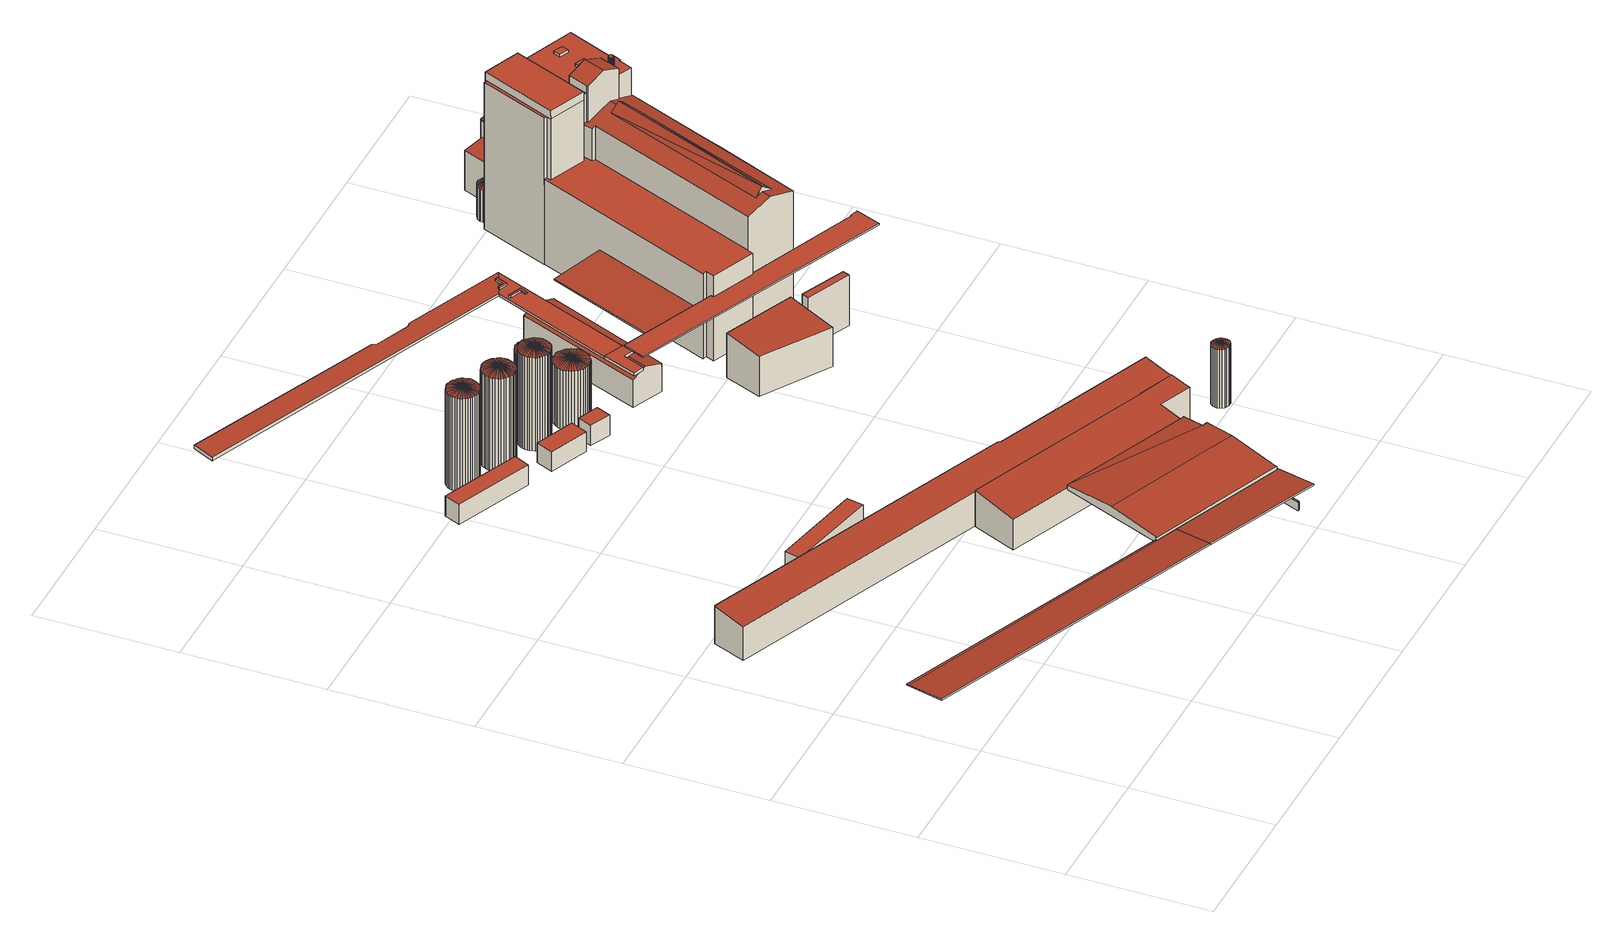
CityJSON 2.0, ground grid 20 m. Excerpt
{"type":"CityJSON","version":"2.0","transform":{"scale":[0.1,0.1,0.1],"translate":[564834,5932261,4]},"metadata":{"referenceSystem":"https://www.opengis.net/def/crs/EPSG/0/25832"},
"CityObjects":{
"building1":{"type":"Building","attributes":{"Grundfläche 2D":"32.878878","Grundhöhe NN":"5.601"},"geometry":[{"type":"Solid","lod":"3","boundaries":[[[[0,1,2,3]],[[4,5,3,2]],[[5,6,0,3]],[[6,7,1,0]],[[7,4,2,1]],[[7,6,5,4]]]],"semantics":{"surfaces":[{"type":"RoofSurface"},{"type":"WallSurface"},{"type":"GroundSurface"}],"values":[[0,1,1,1,1,2]]}}]},
"building2":{"type":"Building","attributes":{"Grundfläche 2D":"903.067742","Grundhöhe NN":"5.651"},"children":["building2-1","building2-2"],"geometry":[{"type":"Solid","lod":"3","boundaries":[[[[8,9,10,11]],[[12,13,14,15,10,9]],[[16,17,18,19,20,21,22,23,24,25]],[[26,27,28,29,30,31,32,33,34,35,36]],[[37,38,39,40,41,42,43,44]],[[38,37,45]],[[16,25,46,47]],[[48,49,23,22]],[[17,16,47,50]],[[18,17,50,51]],[[19,18,51,52]],[[20,19,52,53]],[[21,20,53,54]],[[22,21,54,48]],[[55,56,46,25,57,42,41,40]],[[42,57,25,24,43]],[[58,44,43,24,23,49]],[[44,58,59,36,37]],[[37,36,35,45]],[[45,35,34,38]],[[38,34,60,61,39]],[[40,39,61,55]],[[10,15,62,63]],[[10,63,64,11]],[[8,11,64,65]],[[13,12,9,8,65,66]],[[14,13,66,67]],[[15,14,67,62]],[[68,69,70,33,32,31,30,29,71,72]],[[34,33,70,60]],[[26,36,59,73]],[[27,26,73,74]],[[28,27,74,75]],[[29,28,75,71]],[[64,63,62,67,66,65]],[[46,56,55,61,60,70,69,68,72,71,75,74,73,59,58,49,48,54,53,52,51,50,47]]]],"semantics":{"surfaces":[{"type":"RoofSurface"},{"type":"WallSurface"},{"type":"GroundSurface"}],"values":[[0,0,0,0,0,0,1,1,1,1,1,1,1,1,1,1,1,1,1,1,1,1,1,1,1,1,1,1,1,1,1,1,1,1,2,2]]}}]},
"building2-1":{"type":"BuildingInstallation","parents":["building2"],"geometry":[{"type":"MultiSurface","lod":"3","boundaries":[[[76,77,78,15,14,79]],[[15,78,80,62]],[[79,14,67,81]],[[76,79,81,82]],[[76,82,83,77]],[[15,62,67,14]],[[62,80,83,82,81,67]]],"semantics":{"surfaces":[{"type":"RoofSurface"},{"type":"WallSurface"},{"type":"OuterCeilingSurface"}],"values":[0,1,1,1,1,1,2]}}]},
"building2-2":{"type":"BuildingInstallation","parents":["building2"],"geometry":[{"type":"MultiSurface","lod":"3","boundaries":[[[84,85,86,87,88,89]],[[84,89,90,91,92]],[[91,93,94,92]],[[87,86,10,63,80,78]],[[95,90,89,88,87,78,77,83]],[[91,90,95,96]],[[93,91,96,97]],[[94,93,97,57,98,41,92]],[[10,86,85,84,92,41,98,63]],[[80,63,98,57,97,96,95,83]]],"semantics":{"surfaces":[{"type":"RoofSurface"},{"type":"WallSurface"},{"type":"OuterCeilingSurface"}],"values":[0,0,0,1,1,1,1,1,1,2]}}]},
"building3":{"type":"Building","attributes":{"Grundfläche 2D":"29.624671","Grundhöhe NN":"5.267"},"geometry":[{"type":"Solid","lod":"3","boundaries":[[[[99,100,101,102]],[[103,104,102,101]],[[104,105,99,102]],[[105,106,100,99]],[[106,103,101,100]],[[106,105,104,103]]]],"semantics":{"surfaces":[{"type":"RoofSurface"},{"type":"WallSurface"},{"type":"GroundSurface"}],"values":[[0,1,1,1,1,2]]}}]},
"building4":{"type":"Building","attributes":{"Grundfläche 2D":"14.975109","Grundhöhe NN":"4.972"},"geometry":[{"type":"Solid","lod":"3","boundaries":[[[[107,108,109]],[[109,108,110]],[[111,108,107]],[[112,108,111]],[[113,108,112]],[[113,114,108]],[[115,108,114]],[[116,108,115]],[[117,108,116]],[[118,108,117]],[[119,108,118]],[[120,108,119]],[[121,108,120]],[[122,108,121]],[[123,108,122]],[[124,108,123]],[[125,108,124]],[[126,108,125]],[[127,108,126]],[[128,108,127]],[[129,108,128]],[[130,108,129]],[[131,108,130]],[[132,108,131]],[[133,108,132]],[[134,108,133]],[[135,108,134]],[[136,108,135]],[[137,108,136]],[[138,108,137]],[[139,108,138]],[[140,108,139]],[[141,108,140]],[[142,108,141]],[[143,108,142]],[[144,108,143]],[[145,108,144]],[[146,108,145]],[[147,108,146]],[[110,108,147]],[[148,149,107,109]],[[149,150,111,107]],[[150,151,112,111]],[[152,148,109,110]],[[153,152,110,147]],[[151,154,113,112]],[[154,155,114,113]],[[155,156,115,114]],[[156,157,116,115]],[[157,158,117,116]],[[158,159,118,117]],[[159,160,119,118]],[[160,161,120,119]],[[161,162,121,120]],[[162,163,122,121]],[[163,164,123,122]],[[164,165,124,123]],[[165,166,125,124]],[[166,167,126,125]],[[167,168,127,126]],[[168,169,128,127]],[[169,170,129,128]],[[170,171,130,129]],[[171,172,131,130]],[[172,173,132,131]],[[173,174,133,132]],[[174,175,134,133]],[[175,176,135,134]],[[176,177,136,135]],[[177,178,137,136]],[[178,179,138,137]],[[179,180,139,138]],[[180,181,140,139]],[[181,182,141,140]],[[182,183,142,141]],[[183,184,143,142]],[[184,185,144,143]],[[185,186,145,144]],[[186,187,146,145]],[[187,153,147,146]],[[181,180,179,178,177,176,175,174,173,172,171,170,169,168,167,166,165,164,163,162,161,160,159,158,157,156,155,154,151,150,149,148,152,153,187,186,185,184,183,182]]]],"semantics":{"surfaces":[{"type":"RoofSurface"},{"type":"WallSurface"},{"type":"GroundSurface"}],"values":[[0,0,0,0,0,0,0,0,0,0,0,0,0,0,0,0,0,0,0,0,0,0,0,0,0,0,0,0,0,0,0,0,0,0,0,0,0,0,0,0,1,1,1,1,1,1,1,1,1,1,1,1,1,1,1,1,1,1,1,1,1,1,1,1,1,1,1,1,1,1,1,1,1,1,1,1,1,1,1,1,2]]}}]},
"building5":{"type":"Building","attributes":{"Grundfläche 2D":"15.696123","Grundhöhe NN":"4.957"},"geometry":[{"type":"Solid","lod":"3","boundaries":[[[[188,189,190]],[[188,191,189]],[[192,189,191]],[[193,189,192]],[[194,189,193]],[[195,189,194]],[[196,189,195]],[[197,189,196]],[[198,189,197]],[[199,189,198]],[[200,189,199]],[[200,201,189]],[[202,189,201]],[[203,189,202]],[[204,189,203]],[[205,189,204]],[[205,206,189]],[[207,189,206]],[[208,189,207]],[[209,189,208]],[[210,189,209]],[[211,189,210]],[[212,189,211]],[[212,213,189]],[[214,189,213]],[[215,189,214]],[[216,189,215]],[[217,189,216]],[[217,218,189]],[[219,189,218]],[[219,220,189]],[[221,189,220]],[[222,189,221]],[[223,189,222]],[[224,189,223]],[[225,189,224]],[[226,189,225]],[[226,227,189]],[[228,189,227]],[[190,189,228]],[[229,230,191,188]],[[231,232,227,226]],[[232,233,228,227]],[[233,234,190,228]],[[234,229,188,190]],[[230,235,192,191]],[[235,236,193,192]],[[236,237,194,193]],[[237,238,195,194]],[[238,239,196,195]],[[239,240,197,196]],[[240,241,198,197]],[[241,242,199,198]],[[242,243,200,199]],[[243,244,201,200]],[[244,245,202,201]],[[245,246,203,202]],[[246,247,204,203]],[[247,248,205,204]],[[248,249,206,205]],[[249,250,207,206]],[[250,251,208,207]],[[251,252,209,208]],[[252,253,210,209]],[[253,254,211,210]],[[254,255,212,211]],[[255,256,213,212]],[[256,257,214,213]],[[257,258,215,214]],[[258,259,216,215]],[[259,260,217,216]],[[260,261,218,217]],[[261,262,219,218]],[[262,263,220,219]],[[263,264,221,220]],[[264,265,222,221]],[[265,266,223,222]],[[266,267,224,223]],[[267,268,225,224]],[[268,231,226,225]],[[268,267,266,265,264,263,262,261,260,259,258,257,256,255,254,253,252,251,250,249,248,247,246,245,244,243,242,241,240,239,238,237,236,235,230,229,234,233,232,231]]]],"semantics":{"surfaces":[{"type":"RoofSurface"},{"type":"WallSurface"},{"type":"GroundSurface"}],"values":[[0,0,0,0,0,0,0,0,0,0,0,0,0,0,0,0,0,0,0,0,0,0,0,0,0,0,0,0,0,0,0,0,0,0,0,0,0,0,0,0,1,1,1,1,1,1,1,1,1,1,1,1,1,1,1,1,1,1,1,1,1,1,1,1,1,1,1,1,1,1,1,1,1,1,1,1,1,1,1,1,2]]}}]},
"building6":{"type":"Building","attributes":{"Grundfläche 2D":"15.256676","Grundhöhe NN":"5.449"},"geometry":[{"type":"Solid","lod":"3","boundaries":[[[[269,270,271,272]],[[273,274,272,271]],[[274,275,269,272]],[[275,276,270,269]],[[276,273,271,270]],[[276,275,274,273]]]],"semantics":{"surfaces":[{"type":"RoofSurface"},{"type":"WallSurface"},{"type":"GroundSurface"}],"values":[[0,1,1,1,1,2]]}}]},
"building7":{"type":"Building","attributes":{"Grundfläche 2D":"14.554307","Grundhöhe NN":"4.959"},"geometry":[{"type":"Solid","lod":"3","boundaries":[[[[277,278,279]],[[279,278,280]],[[281,278,277]],[[282,278,281]],[[283,278,282]],[[284,278,283]],[[285,278,284]],[[286,278,285]],[[287,278,286]],[[288,278,287]],[[289,278,288]],[[290,278,289]],[[291,278,290]],[[292,278,291]],[[293,278,292]],[[294,278,293]],[[295,278,294]],[[296,278,295]],[[297,278,296]],[[298,278,297]],[[299,278,298]],[[300,278,299]],[[301,278,300]],[[302,278,301]],[[303,278,302]],[[304,278,303]],[[305,306,278,304]],[[307,278,306]],[[308,278,307]],[[309,278,308]],[[310,278,309]],[[311,278,310]],[[312,278,311]],[[313,278,312]],[[314,278,313]],[[315,278,314]],[[316,278,315]],[[317,278,316]],[[318,278,317]],[[280,278,318]],[[319,320,277,279]],[[320,321,281,277]],[[321,322,282,281]],[[322,323,283,282]],[[324,319,279,280]],[[323,325,284,283]],[[325,326,285,284]],[[326,327,286,285]],[[327,328,287,286]],[[328,329,288,287]],[[329,330,289,288]],[[330,331,290,289]],[[331,332,291,290]],[[332,333,292,291]],[[333,334,293,292]],[[334,335,294,293]],[[335,336,295,294]],[[336,337,296,295]],[[337,338,297,296]],[[338,339,298,297]],[[339,340,299,298]],[[340,341,300,299]],[[341,342,301,300]],[[342,343,302,301]],[[343,344,303,302]],[[344,345,304,303]],[[345,346,347,306,305,304]],[[347,348,307,306]],[[348,349,308,307]],[[349,350,309,308]],[[350,351,310,309]],[[351,352,311,310]],[[352,353,312,311]],[[353,354,313,312]],[[354,355,314,313]],[[355,356,315,314]],[[356,357,316,315]],[[357,358,317,316]],[[358,359,318,317]],[[359,324,280,318]],[[342,341,340,339,338,337,336,335,334,333,332,331,330,329,328,327,326,325,323,322,321,320,319,324,359,358,357,356,355,354,353,352,351,350,349,348,347,346,345,344,343]]]],"semantics":{"surfaces":[{"type":"RoofSurface"},{"type":"WallSurface"},{"type":"GroundSurface"}],"values":[[0,0,0,0,0,0,0,0,0,0,0,0,0,0,0,0,0,0,0,0,0,0,0,0,0,0,0,0,0,0,0,0,0,0,0,0,0,0,0,0,1,1,1,1,1,1,1,1,1,1,1,1,1,1,1,1,1,1,1,1,1,1,1,1,1,1,1,1,1,1,1,1,1,1,1,1,1,1,1,1,2]]}}]},
"building8":{"type":"Building","attributes":{"Grundfläche 2D":"7.145900","Grundhöhe NN":"5.327"},"geometry":[{"type":"Solid","lod":"3","boundaries":[[[[360,361,362,363]],[[364,365,363,362]],[[365,366,360,363]],[[366,367,361,360]],[[367,364,362,361]],[[367,366,365,364]]]],"semantics":{"surfaces":[{"type":"RoofSurface"},{"type":"WallSurface"},{"type":"GroundSurface"}],"values":[[0,1,1,1,1,2]]}}]},
"building9":{"type":"Building","attributes":{"Grundfläche 2D":"18.488598","Grundhöhe NN":"5.069"},"geometry":[{"type":"Solid","lod":"3","boundaries":[[[[368,369,370]],[[368,371,369]],[[368,370,372]],[[368,372,373]],[[368,373,374]],[[368,374,375]],[[368,375,376]],[[368,376,377]],[[368,377,378]],[[368,378,379]],[[368,379,380]],[[368,380,381]],[[368,381,382]],[[368,382,383]],[[368,383,384]],[[368,384,385]],[[368,385,386]],[[368,386,387]],[[368,387,388]],[[368,388,389]],[[368,389,390]],[[368,390,391]],[[368,391,392]],[[368,392,393]],[[368,393,394]],[[368,394,395]],[[368,395,396]],[[368,396,397]],[[368,397,398]],[[368,398,399]],[[368,399,400]],[[368,400,401]],[[368,401,402]],[[368,402,403]],[[368,403,404]],[[368,404,405]],[[368,405,406]],[[368,406,407]],[[368,407,408]],[[368,408,371]],[[409,410,370,369]],[[410,411,372,370]],[[411,412,373,372]],[[412,413,374,373]],[[414,409,369,371]],[[413,415,375,374]],[[415,416,376,375]],[[416,417,377,376]],[[417,418,378,377]],[[418,419,379,378]],[[419,420,380,379]],[[420,421,381,380]],[[421,422,382,381]],[[422,423,383,382]],[[423,424,384,383]],[[424,425,385,384]],[[425,426,386,385]],[[426,427,387,386]],[[427,428,388,387]],[[428,429,389,388]],[[429,430,390,389]],[[430,431,391,390]],[[431,432,392,391]],[[432,433,393,392]],[[433,434,394,393]],[[434,435,395,394]],[[435,436,396,395]],[[436,437,397,396]],[[437,438,398,397]],[[438,439,399,398]],[[439,440,400,399]],[[440,441,401,400]],[[441,442,402,401]],[[442,443,403,402]],[[443,444,404,403]],[[444,445,405,404]],[[445,446,406,405]],[[446,447,407,406]],[[447,448,408,407]],[[448,414,371,408]],[[441,440,439,438,437,436,435,434,433,432,431,430,429,428,427,426,425,424,423,422,421,420,419,418,417,416,415,413,412,411,410,409,414,448,447,446,445,444,443,442]]]],"semantics":{"surfaces":[{"type":"RoofSurface"},{"type":"WallSurface"},{"type":"GroundSurface"}],"values":[[0,0,0,0,0,0,0,0,0,0,0,0,0,0,0,0,0,0,0,0,0,0,0,0,0,0,0,0,0,0,0,0,0,0,0,0,0,0,0,0,1,1,1,1,1,1,1,1,1,1,1,1,1,1,1,1,1,1,1,1,1,1,1,1,1,1,1,1,1,1,1,1,1,1,1,1,1,1,1,1,2]]}}]},
"building10":{"type":"Building","attributes":{"Grundfläche 2D":"16.956440","Grundhöhe NN":"5.041"},"geometry":[{"type":"Solid","lod":"3","boundaries":[[[[449,450,451]],[[451,450,452]],[[453,450,449]],[[454,450,453]],[[455,450,454]],[[455,456,450]],[[457,450,456]],[[458,450,457]],[[458,459,450]],[[460,450,459]],[[461,450,460]],[[462,450,461]],[[463,450,462]],[[464,450,463]],[[465,450,464]],[[466,450,465]],[[467,450,466]],[[467,468,450]],[[469,450,468]],[[470,450,469]],[[470,471,450]],[[472,450,471]],[[473,450,472]],[[473,474,450]],[[475,450,474]],[[476,450,475]],[[476,477,450]],[[478,450,477]],[[478,479,450]],[[480,450,479]],[[481,450,480]],[[482,450,481]],[[482,483,450]],[[484,450,483]],[[485,450,484]],[[485,486,450]],[[487,450,486]],[[488,450,487]],[[489,450,488]],[[452,450,489]],[[490,491,449,451]],[[491,492,453,449]],[[492,493,454,453]],[[493,494,455,454]],[[495,490,451,452]],[[494,496,456,455]],[[496,497,457,456]],[[497,498,458,457]],[[498,499,459,458]],[[499,500,460,459]],[[500,501,461,460]],[[501,502,462,461]],[[502,503,463,462]],[[503,504,464,463]],[[504,505,465,464]],[[505,506,466,465]],[[506,507,467,466]],[[507,508,468,467]],[[508,509,469,468]],[[509,510,470,469]],[[510,511,471,470]],[[511,512,472,471]],[[512,513,473,472]],[[513,514,474,473]],[[514,515,475,474]],[[515,516,476,475]],[[516,517,477,476]],[[517,518,478,477]],[[518,519,479,478]],[[519,520,480,479]],[[520,521,481,480]],[[521,522,482,481]],[[522,523,483,482]],[[523,524,484,483]],[[524,525,485,484]],[[525,526,486,485]],[[526,527,487,486]],[[527,528,488,487]],[[528,529,489,488]],[[529,495,452,489]],[[518,517,516,515,514,513,512,511,510,509,508,507,506,505,504,503,502,501,500,499,498,497,496,494,493,492,491,490,495,529,528,527,526,525,524,523,522,521,520,519]]]],"semantics":{"surfaces":[{"type":"RoofSurface"},{"type":"WallSurface"},{"type":"GroundSurface"}],"values":[[0,0,0,0,0,0,0,0,0,0,0,0,0,0,0,0,0,0,0,0,0,0,0,0,0,0,0,0,0,0,0,0,0,0,0,0,0,0,0,0,1,1,1,1,1,1,1,1,1,1,1,1,1,1,1,1,1,1,1,1,1,1,1,1,1,1,1,1,1,1,1,1,1,1,1,1,1,1,1,1,2]]}}]},
"building11":{"type":"Building","attributes":{"Grundfläche 2D":"98.057842","Grundhöhe NN":"5.100"},"children":["building11-1","building11-2","building11-3","building11-4","building11-5"],"geometry":[{"type":"Solid","lod":"3","boundaries":[[[[530,531,532,533,534]],[[535,531,530,536]],[[534,533,532,537,538]],[[536,530,534,538,539]],[[535,536,539,540]],[[532,531,535,540,537]],[[539,538,537,540]]]],"semantics":{"surfaces":[{"type":"RoofSurface"},{"type":"WallSurface"},{"type":"GroundSurface"}],"values":[[0,0,1,1,1,1,2]]}}]},
"building11-1":{"type":"BuildingInstallation","parents":["building11"],"geometry":[{"type":"MultiSurface","lod":"3","boundaries":[[[541,542,543,544,545,546]],[[547,548,543,542]],[[549,544,543,548,550]],[[549,551,545,544]],[[552,546,545,551,553]],[[554,541,546,552,555]],[[547,542,541,554,556]],[[557,558,559,560,561,562,563,564]],[[558,557,564,565,566]],[[561,567,562]]],"semantics":{"surfaces":[{"type":"RoofSurface"},{"type":"WallSurface"},{"type":"OuterCeilingSurface"}],"values":[0,1,1,1,1,1,1,2,2,2]}}]},
"building11-2":{"type":"BuildingInstallation","parents":["building11"],"geometry":[{"type":"MultiSurface","lod":"3","boundaries":[[[568,569,570,571,572,573]],[[574,575,571,570]],[[575,576,572,571]],[[576,577,573,572]],[[577,578,568,573]],[[578,579,569,568]],[[579,574,570,569]],[[580,581,582,583,584,585]]],"semantics":{"surfaces":[{"type":"RoofSurface"},{"type":"WallSurface"},{"type":"OuterCeilingSurface"}],"values":[0,1,1,1,1,1,1,2]}}]},
"building11-3":{"type":"BuildingInstallation","parents":["building11"],"geometry":[{"type":"MultiSurface","lod":"3","boundaries":[[[586,587,588,589,590,591]],[[590,589,592,593]],[[591,590,593,594]],[[591,594,595,596,586]],[[586,596,597,587]],[[587,597,598,599,588]],[[589,588,599,592]],[[599,598,593,592]],[[595,594,593]],[[598,595,593]]],"semantics":{"surfaces":[{"type":"RoofSurface"},{"type":"WallSurface"},{"type":"OuterCeilingSurface"}],"values":[0,1,1,1,1,1,1,2,2,2]}}]},
"building11-4":{"type":"BuildingInstallation","parents":["building11"],"geometry":[{"type":"MultiSurface","lod":"3","boundaries":[[[600,601,602,603,604,605,606,607,608,609,610]],[[606,605,611,612]],[[607,606,612,613]],[[608,607,613,614]],[[615,610,609,608,614,616]],[[600,610,615,617]],[[601,600,617,618]],[[602,601,618,619]],[[603,602,619,620]],[[604,603,620,621]],[[605,604,621,611]],[[621,620,619,618,617,615,616,614,613,612,611]]],"semantics":{"surfaces":[{"type":"RoofSurface"},{"type":"WallSurface"},{"type":"OuterCeilingSurface"}],"values":[0,1,1,1,1,1,1,1,1,1,1,2]}}]},
"building11-5":{"type":"BuildingInstallation","parents":["building11"],"geometry":[{"type":"MultiSurface","lod":"3","boundaries":[[[622,623,556,554,555,553,551,549,550,624,625,626,627,628,629]],[[597,596,624,550,548,547,556,623],[579,578,577,576,575,574]],[[553,555,552]],[[622,629,630,631]],[[623,622,631,632]],[[597,623,632,598]],[[633,624,596,595,634]],[[625,624,633,635]],[[626,625,635,636]],[[627,626,636,637]],[[628,627,637,638]],[[629,628,638,630]],[[630,638,631]],[[632,631,637,636]],[[631,638,637]],[[562,564,563]],[[560,559,558,633,634,595,598,632,561],[585,584,583,582,581,580]],[[632,635,633,558,566,565,564,562,567,561]],[[632,636,635]]],"semantics":{"surfaces":[{"type":"RoofSurface"},{"type":"WallSurface"},{"type":"OuterCeilingSurface"}],"values":[0,0,0,1,1,1,1,1,1,1,1,1,2,2,2,2,2,2,2]}}]},
"building12":{"type":"Building","attributes":{"Grundfläche 2D":"4.822515","Grundhöhe NN":"5.714"},"geometry":[{"type":"Solid","lod":"3","boundaries":[[[[639,640,641]],[[639,642,640]],[[639,641,643]],[[639,643,644]],[[639,644,645]],[[639,645,646]],[[639,646,647]],[[639,647,648]],[[639,648,649]],[[639,649,650]],[[639,650,651]],[[639,651,652]],[[639,652,653]],[[639,653,654]],[[639,654,655]],[[639,655,656]],[[639,656,657]],[[639,657,658]],[[639,658,659]],[[639,659,660]],[[639,660,661]],[[639,661,662]],[[639,662,663]],[[639,663,642]],[[664,665,641,640]],[[665,666,643,641]],[[666,667,644,643]],[[667,668,645,644]],[[668,669,646,645]],[[669,670,647,646]],[[670,671,648,647]],[[671,672,649,648]],[[672,673,650,649]],[[673,674,651,650]],[[674,675,652,651]],[[675,676,653,652]],[[676,677,654,653]],[[677,678,655,654]],[[678,679,656,655]],[[679,680,657,656]],[[680,681,658,657]],[[681,682,659,658]],[[682,683,660,659]],[[683,684,661,660]],[[684,685,662,661]],[[685,686,663,662]],[[686,687,642,663]],[[687,664,640,642]],[[675,674,673,672,671,670,669,668,667,666,665,664,687,686,685,684,683,682,681,680,679,678,677,676]]]],"semantics":{"surfaces":[{"type":"RoofSurface"},{"type":"WallSurface"},{"type":"GroundSurface"}],"values":[[0,0,0,0,0,0,0,0,0,0,0,0,0,0,0,0,0,0,0,0,0,0,0,0,1,1,1,1,1,1,1,1,1,1,1,1,1,1,1,1,1,1,1,1,1,1,1,1,2]]}}]},
"building13":{"type":"Building","attributes":{"Grundfläche 2D":"73.698682","Grundhöhe NN":"5.100"},"geometry":[{"type":"Solid","lod":"3","boundaries":[[[[688,689,690,691]],[[689,688,692,693]],[[690,689,693,694]],[[691,690,694,695]],[[688,691,695,692]],[[693,692,695,694]]]],"semantics":{"surfaces":[{"type":"RoofSurface"},{"type":"WallSurface"},{"type":"GroundSurface"}],"values":[[0,1,1,1,1,2]]}}]},
"building14":{"type":"Building","attributes":{"Grundfläche 2D":"147.909747","Grundhöhe NN":"12.306"},"geometry":[{"type":"Solid","lod":"3","boundaries":[[[[696,697,698,699,700]],[[701,702,698,697]],[[702,703,699,698]],[[703,704,700,699]],[[700,704,705,701,697,696]],[[703,702,701,705,704]]]],"semantics":{"surfaces":[{"type":"RoofSurface"},{"type":"WallSurface"},{"type":"GroundSurface"}],"values":[[0,1,1,1,1,2]]}}]},
"building15":{"type":"Building","attributes":{"Grundfläche 2D":"7.451058","Grundhöhe NN":"5.694"},"geometry":[{"type":"Solid","lod":"3","boundaries":[[[[706,707,708,709]],[[710,711,709,708]],[[711,712,706,709]],[[712,713,707,706]],[[713,710,708,707]],[[713,712,711,710]]]],"semantics":{"surfaces":[{"type":"RoofSurface"},{"type":"WallSurface"},{"type":"GroundSurface"}],"values":[[0,1,1,1,1,2]]}}]},
"building16":{"type":"Building","attributes":{"Grundfläche 2D":"786.079100","Grundhöhe NN":"5.581"},"children":["building16-1","building16-2","building16-3","building16-4","building16-5"],"geometry":[{"type":"Solid","lod":"3","boundaries":[[[[714,715,716,717]],[[714,718,715]],[[719,718,714]],[[720,721,719]],[[721,722,723,724,725,718,719]],[[726,727,728,729,730,717,716,715,731,732,733,734,735]],[[731,736,737,723,722,721,738,739,740,741,742,730,729,743,744,745,746,747,748,749,732]],[[750,751,752,753,754]],[[750,755,756,757,751]],[[758,759,760,761,762]],[[763,764,765,766,767,768]],[[768,769,770,771,772,773,774,775,764,763]],[[776,777,778,779,780,781,782,783,768,767,766]],[[784,785,786,787,788]],[[789,790,791,792,785,784]],[[793,794,795,796]],[[797,798,799,800,801,802,803,804,805,806,807,808]],[[809,810,811,812,813,814,815,816,817,818,819,820,821]],[[822,823,824]],[[824,823,825]],[[826,823,822]],[[827,823,826]],[[828,823,827]],[[829,823,828]],[[830,823,829]],[[831,823,830]],[[832,823,831]],[[833,823,832]],[[834,823,833]],[[835,823,834]],[[836,823,835]],[[837,823,836]],[[823,837,838,839]],[[839,840,823]],[[840,841,823]],[[841,842,823]],[[842,843,823]],[[843,844,823]],[[844,845,823]],[[845,846,823]],[[823,846,847,848]],[[849,823,848]],[[850,823,849]],[[851,823,850]],[[852,823,851]],[[853,823,852]],[[854,823,853]],[[855,823,854]],[[856,823,855]],[[857,823,856]],[[858,823,857]],[[859,823,858]],[[860,823,859]],[[861,823,860]],[[862,823,861]],[[863,823,862]],[[864,823,863]],[[825,823,864]],[[865,866,780,779,778,867,868,869,870,871]],[[872,873,874,875,876,877,878]],[[879,880,881,882]],[[883,884,885,886]],[[797,808,792,791]],[[785,792,808,807,786]],[[807,806,787,786]],[[714,717,730,742,741,740,720,719]],[[720,740,739]],[[720,739,738]],[[722,721,720,738,721]],[[722,721,722,723]],[[731,715,718,725,724,723,737,736]],[[727,813,812,728]],[[777,776,756,755]],[[765,764,775,752,751,757,756,776,766]],[[775,774,754,753,752]],[[758,887,796,795,888,760,759]],[[888,889,761,760]],[[889,805,804,890,762,761]],[[890,887,758,762]],[[735,815,814,726]],[[726,814,813,727]],[[729,728,812,891,892,743]],[[886,885,893,894,881,880,895,896,746,745,744,743,892,897]],[[747,746,896,898]],[[891,812,811,899]],[[821,820,900,901]],[[809,821,901,902]],[[810,809,902,903]],[[811,810,903,899]],[[783,782,904,905]],[[770,769,768,783,905,906]],[[877,876,773,772,771,770,906,907,878]],[[804,875,874,890]],[[873,908,909,847,846,845,844,843,842,841,840,839,838,910,911,887,890,874]],[[796,887,911,912]],[[793,796,912,913]],[[794,793,913,914]],[[819,795,794,914,900,820]],[[795,819,818,888]],[[888,818,817,889]],[[889,817,816,805]],[[735,734,806,805,816,815]],[[787,806,734,733,788]],[[790,789,784,788,733,732,749]],[[791,790,749,748,797]],[[797,748,747,798]],[[798,747,898,915,799]],[[800,799,915,916]],[[868,801,800,916,917,869]],[[801,868,867,802]],[[802,867,778,803]],[[755,750,754,774,773,876,875,804,803,778,777]],[[822,824,918,919]],[[826,822,919,920]],[[827,826,920,921]],[[824,825,922,918]],[[825,864,923,922]],[[828,827,921,924]],[[829,828,924,925]],[[830,829,925,926]],[[831,830,926,927]],[[832,831,927,928]],[[833,832,928,929]],[[834,833,929,930]],[[835,834,930,931]],[[836,835,931,932]],[[837,836,932,933]],[[933,910,838,837]],[[934,848,847,909]],[[849,848,934,935]],[[850,849,935,936]],[[851,850,936,937]],[[852,851,937,938]],[[853,852,938,939]],[[854,853,939,940]],[[855,854,940,941]],[[856,855,941,942]],[[857,856,942,943]],[[858,857,943,944]],[[859,858,944,945]],[[860,859,945,946]],[[861,860,946,947]],[[862,861,947,948]],[[863,862,948,949]],[[864,863,949,923]],[[870,869,917,950]],[[871,870,950,951]],[[871,951,904,782,865]],[[866,865,782,781]],[[866,781,780]],[[872,878,907,952]],[[873,872,952,908]],[[894,953,882,881]],[[879,882,953,954]],[[954,895,880,879]],[[955,883,886,897]],[[884,883,955,956]],[[956,893,885,884]],[[939,938,937,936,935,934,909,908,952,907,906,905,904,951,950,917,916,915,898,896,895,954,953,894,893,956,955,897,892,891,899,903,902,901,900,914,913,912,911,910,933,932,931,930,929,928,927,926,925,924,921,920,919,918,922,923,949,948,947,946,945,944,943,942,941,940]]]],"semantics":{"surfaces":[{"type":"RoofSurface"},{"type":"WallSurface"},{"type":"GroundSurface"}],"values":[[0,0,0,0,0,0,0,0,0,0,0,0,0,0,0,0,0,0,0,0,0,0,0,0,0,0,0,0,0,0,0,0,0,0,0,0,0,0,0,0,0,0,0,0,0,0,0,0,0,0,0,0,0,0,0,0,0,0,0,0,0,0,1,1,1,1,1,1,1,1,1,1,1,1,1,1,1,1,1,1,1,1,1,1,1,1,1,1,1,1,1,1,1,1,1,1,1,1,1,1,1,1,1,1,1,1,1,1,1,1,1,1,1,1,1,1,1,1,1,1,1,1,1,1,1,1,1,1,1,1,1,1,1,1,1,1,1,1,1,1,1,1,1,1,1,1,1,1,1,1,1,1,1,1,1,1,1,1,2]]}}]},
"building16-1":{"type":"BuildingInstallation","parents":["building16"],"geometry":[{"type":"MultiSurface","lod":"3","boundaries":[[[957,958,959,960,961]],[[962,963,964,965,957,961]],[[964,966,967,965]],[[967,966,968,969,970]],[[771,772,959,958,770]],[[959,772,971,972,763,767,964,963,962,961,960]],[[966,964,767,779,780,781,866,968]],[[781,782,783,970,969,968,866]],[[965,967,970,783,768,769,770,958,957]]],"semantics":{"surfaces":[{"type":"RoofSurface"},{"type":"WallSurface"}],"values":[0,0,0,0,1,1,1,1,1]}}]},
"building16-2":{"type":"BuildingInstallation","parents":["building16"],"geometry":[{"type":"MultiSurface","lod":"3","boundaries":[[[973,974,975,976]],[[976,975,977,978]],[[973,976,978,979]],[[974,973,979,980]],[[975,974,980,977]]],"semantics":{"surfaces":[{"type":"RoofSurface"},{"type":"WallSurface"}],"values":[0,1,1,1,1]}}]},
"building16-3":{"type":"BuildingInstallation","parents":["building16"],"geometry":[{"type":"MultiSurface","lod":"3","boundaries":[[[981,982,983,984]],[[984,983,985,986]],[[986,987,981,984]],[[982,981,987,988]],[[988,985,983,982]]],"semantics":{"surfaces":[{"type":"RoofSurface"},{"type":"WallSurface"}],"values":[0,1,1,1,1]}}]},
"building16-4":{"type":"BuildingInstallation","parents":["building16"],"geometry":[{"type":"MultiSurface","lod":"3","boundaries":[[[989,990,991,992,993,994,995,996,997,998,999,1000,1001,1002,1003,1004,1005,1006,1007,1008,1009]],[[996,995,1010,1011]],[[997,996,1011,1012]],[[995,994,1013,1010]],[[998,997,1012,1014]],[[999,998,1014,1015]],[[1000,999,1015,1016]],[[1001,1000,1016,1017]],[[1002,1001,1017,1018]],[[1003,1002,1018,1019]],[[1004,1003,1019,1020]],[[1005,1004,1020,1021]],[[1006,1005,1021,1022]],[[1007,1006,1022,1023]],[[1008,1007,1023,1024]],[[1009,1008,1024,1025]],[[989,1009,1025,1026]],[[990,989,1026,1027]],[[991,990,1027,1028]],[[992,991,1028,1029]],[[993,992,1029,1030]],[[994,993,1030,1013]]],"semantics":{"surfaces":[{"type":"RoofSurface"},{"type":"WallSurface"}],"values":[0,1,1,1,1,1,1,1,1,1,1,1,1,1,1,1,1,1,1,1,1,1]}}]},
"building16-5":{"type":"BuildingInstallation","parents":["building16"],"geometry":[{"type":"MultiSurface","lod":"3","boundaries":[[[1031,1032,1033,1034]],[[1032,1035,1036,1033]],[[1034,1033,1036,1037]],[[1031,1034,1037,1038]],[[1032,1031,1038,1035]],[[1036,1035,1038,1037]]],"semantics":{"surfaces":[{"type":"RoofSurface"},{"type":"WallSurface"},{"type":"OuterCeilingSurface"}],"values":[0,1,1,1,1,2]}}]}
},
"vertices":[
[363,514,58],[368,538,58],[234,565,58],[229,542,58],[234,565,16],[229,542,16],[363,514,16],[368,538,16],
[27,312,64],[26,309,64],[428,145,64],[429,147,64],[5,257,72],[3,254,73],[438,76,73],[461,132,64],[678,214,30],[665,183,30],[673,181,30],[626,67,30],[629,66,30],[616,33,30],[618,32,30],[703,246,30],[691,251,30],[676,215,30],[768,304,75],[531,400,75],[530,403,75],[72,591,75],[71,590,75],[60,563,71],[60,562,71],[52,544,69],[697,281,70],[698,282,70],[750,261,70],[750,261,72],[697,281,72],[427,390,73],[400,327,64],[488,291,64],[676,215,64],[691,251,69],[738,232,69],[698,282,72],[676,215,17],[678,214,17],[618,32,17],[703,246,17],[665,183,17],[673,181,17],[626,67,17],[629,66,17],[616,33,17],[400,327,17],[488,291,17],[676,215,62],[738,232,17],[750,261,17],[697,281,17],[427,390,17],[461,132,62],[428,145,62],[429,147,62],[27,312,62],[3,254,71],[438,76,71],[60,563,17],[60,562,17],[52,544,17],[72,591,17],[71,590,17],[768,304,17],[531,400,17],[530,403,17],
[629,66,64],[626,67,64],[626,66,64],[605,7,73],[626,66,62],[605,7,71],[629,66,62],[626,67,62],
[458,218,76],[429,147,70],[428,145,69],[626,66,69],[626,67,69],[656,140,76],[673,181,73],[665,183,73],[488,291,69],[678,214,69],[676,215,69],[673,181,62],[665,183,62],[678,214,62],[488,291,62],
[305,961,44],[194,1008,44],[184,985,44],[295,939,44],[184,985,13],[295,939,13],[305,961,13],[194,1008,13],
[287,1034,154],[272,1017,159],[290,1032,154],[292,1029,154],[285,1036,154],[282,1038,154],[278,1039,154],[275,1040,154],[272,1040,154],[268,1039,154],[265,1038,154],[262,1037,154],[259,1035,154],[257,1033,154],[254,1030,154],[253,1027,154],[252,1024,154],[251,1020,154],[251,1017,154],[251,1013,154],[252,1010,154],[254,1007,154],[256,1004,154],[258,1002,154],[261,1000,154],[264,998,154],[267,997,154],[271,996,154],[274,996,154],[277,997,154],[281,998,154],[284,999,154],[287,1001,154],[289,1003,154],[291,1006,154],[293,1009,154],[294,1012,154],[295,1016,154],[295,1019,154],[294,1023,154],[293,1026,154],[290,1032,10],[287,1034,10],[285,1036,10],[282,1038,10],[292,1029,10],[293,1026,10],[278,1039,10],[275,1040,10],[272,1040,10],[268,1039,10],[265,1038,10],[262,1037,10],[259,1035,10],[257,1033,10],[254,1030,10],[253,1027,10],[252,1024,10],[251,1020,10],[251,1017,10],[251,1013,10],[252,1010,10],[254,1007,10],[256,1004,10],[258,1002,10],[261,1000,10],[264,998,10],[267,997,10],[271,996,10],[274,996,10],[277,997,10],[281,998,10],[284,999,10],[287,1001,10],[289,1003,10],[291,1006,10],[293,1009,10],[294,1012,10],[295,1016,10],[295,1019,10],[294,1023,10],
[343,1013,153],[331,994,159],[346,1011,153],[340,1015,153],[336,1016,153],[333,1017,153],[329,1017,153],[326,1016,153],[323,1015,153],[319,1014,153],[317,1012,153],[314,1009,153],[312,1006,153],[310,1003,153],[309,1000,153],[308,997,153],[308,993,153],[309,990,153],[310,986,153],[311,983,153],[313,980,153],[316,978,153],[319,975,153],[322,974,153],[325,973,153],[328,972,153],[332,972,153],[335,972,153],[339,973,153],[342,975,153],[345,977,153],[347,979,153],[349,982,153],[351,985,153],[352,989,153],[353,992,153],[353,995,153],[353,999,153],[352,1002,153],[350,1005,153],[348,1008,153],[343,1013,10],[340,1015,10],[352,1002,10],[350,1005,10],[348,1008,10],[346,1011,10],[336,1016,10],[333,1017,10],[329,1017,10],[326,1016,10],[323,1015,10],[319,1014,10],[317,1012,10],[314,1009,10],[312,1006,10],[310,1003,10],[309,1000,10],[308,997,10],[308,993,10],[309,990,10],[310,986,10],[311,983,10],[313,980,10],[316,978,10],[319,975,10],[322,974,10],[325,973,10],[328,972,10],[332,972,10],[335,972,10],[339,973,10],[342,975,10],[345,977,10],[347,979,10],[349,982,10],[351,985,10],[352,989,10],[353,992,10],[353,995,10],[353,999,10],
[398,924,44],[342,947,44],[332,923,44],[388,900,44],[332,923,14],[388,900,14],[398,924,14],[342,947,14],
[404,985,153],[389,970,158],[406,982,153],[408,979,153],[402,987,153],[399,989,153],[396,991,153],[393,991,153],[389,992,153],[386,992,153],[383,991,153],[380,990,153],[377,988,153],[374,986,153],[372,984,153],[370,981,153],[368,978,153],[367,975,153],[367,971,153],[367,968,153],[368,965,153],[369,961,153],[370,959,153],[372,956,153],[375,954,153],[378,952,153],[381,950,153],[384,949,153],[385,949,153],[387,949,153],[391,949,153],[394,950,153],[397,951,153],[400,952,153],[403,954,153],[405,957,153],[407,960,153],[409,963,153],[410,966,153],[410,969,153],[410,973,153],[409,976,153],[406,982,10],[404,985,10],[402,987,10],[399,989,10],[396,991,10],[408,979,10],[393,991,10],[389,992,10],[386,992,10],[383,991,10],[380,990,10],[377,988,10],[374,986,10],[372,984,10],[370,981,10],[368,978,10],[367,975,10],[367,971,10],[367,968,10],[368,965,10],[369,961,10],[370,959,10],[372,956,10],[375,954,10],[378,952,10],[381,950,10],[384,949,10],[385,949,10],[387,949,10],[391,949,10],[394,950,10],[397,951,10],[400,952,10],[403,954,10],[405,957,10],[407,960,10],[409,963,10],[410,966,10],[410,969,10],[410,973,10],[409,976,10],
[441,908,44],[411,920,44],[403,900,44],[432,887,44],[403,900,13],[432,887,13],[441,908,13],[411,920,13],
[447,945,108],[435,966,102],[431,964,102],[438,968,102],[429,961,102],[427,958,102],[425,955,102],[424,951,102],[423,947,102],[423,943,102],[424,940,102],[425,936,102],[427,933,102],[429,929,102],[432,927,102],[435,924,102],[438,923,102],[442,922,102],[445,921,102],[449,921,102],[453,922,102],[457,923,102],[460,925,102],[463,927,102],[466,929,102],[468,933,102],[470,936,102],[471,940,102],[472,943,102],[472,947,102],[471,951,102],[470,955,102],[468,958,102],[466,961,102],[463,964,102],[460,966,102],[457,968,102],[453,969,102],[449,969,102],[445,969,102],[442,969,102],[435,966,11],[431,964,11],[429,961,11],[427,958,11],[425,955,11],[438,968,11],[424,951,11],[423,947,11],[423,943,11],[424,940,11],[425,936,11],[427,933,11],[429,929,11],[432,927,11],[435,924,11],[438,923,11],[442,922,11],[445,921,11],[449,921,11],[453,922,11],[457,923,11],[460,925,11],[463,927,11],[466,929,11],[468,933,11],[470,936,11],[471,940,11],[472,943,11],[472,947,11],[471,951,11],[470,955,11],[468,958,11],[466,961,11],[463,964,11],[460,966,11],[457,968,11],[453,969,11],[449,969,11],[445,969,11],[442,969,11],
[458,1027,84],[472,1009,87],[461,1029,84],[464,1030,84],[455,1024,84],[453,1022,84],[451,1018,84],[450,1015,84],[449,1011,84],[449,1008,84],[449,1004,84],[450,1001,84],[451,997,84],[453,994,84],[456,991,84],[459,989,84],[462,987,84],[465,986,84],[469,985,84],[473,985,84],[476,985,84],[480,986,84],[483,988,84],[486,990,84],[489,992,84],[491,995,84],[493,998,84],[494,1002,84],[495,1005,84],[495,1009,84],[495,1013,84],[494,1016,84],[492,1020,84],[490,1023,84],[488,1025,84],[485,1028,84],[482,1029,84],[478,1031,84],[475,1031,84],[471,1032,84],[468,1031,84],[461,1029,10],[458,1027,10],[455,1024,10],[453,1022,10],[451,1018,10],[464,1030,10],[450,1015,10],[449,1011,10],[449,1008,10],[449,1004,10],[450,1001,10],[451,997,10],[453,994,10],[456,991,10],[459,989,10],[462,987,10],[465,986,10],[469,985,10],[473,985,10],[476,985,10],[480,986,10],[483,988,10],[486,990,10],[489,992,10],[491,995,10],[493,998,10],[494,1002,10],[495,1005,10],[495,1009,10],[495,1013,10],[494,1016,10],[492,1020,10],[490,1023,10],[488,1025,10],[485,1028,10],[482,1029,10],[478,1031,10],[475,1031,10],[471,1032,10],[468,1031,10],
[594,1054,63],[521,876,63],[546,865,54],[619,1042,54],[620,1043,54],[500,884,54],[572,1063,54],[546,865,11],[620,1043,11],[572,1063,11],[500,884,11],
[559,1092,99],[557,1089,99],[569,1084,99],[576,1101,99],[572,1102,99],[567,1089,99],[557,1089,96],[569,1084,97],[576,1101,97],[575,1098,97],[572,1102,97],[567,1089,97],[569,1096,97],[559,1092,96],[560,1092,96],[558,1091,96],[572,1097,95],[575,1098,95],[569,1084,95],[557,1089,94],[558,1091,94],[560,1092,94],[567,1089,94],[569,1096,94],[572,1102,95],[576,1101,95],[559,1092,94],
[562,1054,99],[567,1065,99],[547,1073,99],[546,1070,99],[562,1063,99],[559,1055,99],[547,1073,96],[546,1070,96],[562,1063,97],[559,1055,97],[562,1054,97],[567,1065,97],[547,1073,94],[567,1065,95],[562,1054,95],[559,1055,95],[562,1063,95],[546,1070,94],
[506,901,98],[477,913,98],[458,865,98],[473,859,98],[486,890,98],[500,884,98],[473,859,93],[486,890,93],[500,884,95],[506,901,95],[506,901,97],[477,913,96],[477,913,93],[458,865,93],
[850,739,115],[849,738,115],[688,804,115],[687,802,115],[624,828,115],[625,832,115],[486,890,115],[473,859,115],[848,699,115],[848,701,115],[862,735,115],[625,832,113],[486,890,113],[473,859,113],[848,699,113],[862,735,113],[848,701,113],[850,739,113],[849,738,113],[688,804,113],[687,802,113],[624,828,113],
[86,1278,98],[548,1087,96],[589,1105,97],[446,1164,98],[438,1163,98],[388,1184,98],[385,1189,98],[99,1308,100],[99,1308,95],[86,1278,93],[548,1087,93],[589,1105,95],[572,1063,95],[446,1164,95],[438,1163,95],[388,1184,95],[385,1189,95],
[790,212,111],[784,201,107],[787,200,107],[781,203,107],[790,200,107],[793,200,107],[796,201,107],[799,203,107],[801,206,107],[802,209,107],[802,212,107],[802,215,107],[801,218,107],[799,221,107],[796,223,107],[793,224,107],[790,225,107],[787,224,107],[784,223,107],[781,221,107],[779,218,107],[778,215,107],[777,212,107],[778,209,107],[779,206,107],[784,201,17],[787,200,17],[790,200,17],[793,200,17],[796,201,17],[799,203,17],[801,206,17],[802,209,17],[802,212,17],[802,215,17],[801,218,17],[799,221,17],[796,223,17],[793,224,17],[790,225,17],[787,224,17],[784,223,17],[781,221,17],[779,218,17],[778,215,17],[777,212,17],[778,209,17],[779,206,17],[781,203,17],
[605,802,79],[583,749,73],[678,690,71],[707,759,79],[605,802,11],[583,749,11],[678,690,11],[707,759,11],
[623,842,89],[693,1012,89],[619,1042,85],[549,872,85],[623,841,89],[693,1012,87],[619,1042,83],[549,872,83],[623,841,87],[623,842,87],
[759,702,94],[763,712,94],[699,740,94],[695,730,94],[699,740,17],[695,730,17],[759,702,17],[763,712,17],
[731,808,219],[816,1049,207],[772,940,207],[721,812,207],[828,1044,219],[732,807,219],[746,802,207],[827,1003,207],[831,1012,207],[841,1039,207],[833,1042,215],[832,1043,216],[789,1063,196],[794,1061,198],[691,810,198],[726,795,211],[731,808,211],[828,1044,211],[834,1058,211],[798,1072,198],[799,1075,198],[794,1077,196],[832,1043,210],[833,1042,210],[760,837,206],[754,820,206],[746,802,206],[735,806,210],[732,807,211],[764,780,198],[815,903,198],[825,927,198],[873,1044,197],[871,1045,198],[849,1054,206],[848,1052,206],[874,1158,132],[896,1210,132],[882,1216,127],[871,1189,127],[861,1164,127],[888,1152,127],[910,1205,127],[897,1210,132],[776,1202,253],[775,1199,253],[732,1095,253],[785,1073,253],[829,1181,253],[903,1226,117],[893,1212,116],[896,1210,117],[897,1210,117],[904,1226,117],[906,1231,117],[876,1243,109],[866,1247,106],[865,1244,106],[864,1242,106],[837,1174,106],[861,1164,113],[882,1216,113],[910,1205,113],[888,1152,113],[910,1144,106],[938,1212,106],[939,1211,106],[942,1210,105],[943,1211,105],[944,1215,105],[823,1062,264],[835,1093,264],[810,1103,253],[799,1075,253],[798,1072,253],[834,1058,259],[848,1052,253],[849,1054,253],[860,1082,253],[770,1201,241],[730,1103,241],[734,1101,241],[775,1199,241],[849,1054,241],[871,1045,241],[879,1065,241],[881,1064,241],[885,1073,241],[881,1074,241],[910,1144,241],[828,1177,241],[788,1080,241],[799,1075,241],[810,1103,241],[860,1082,241],[629,840,147],[624,828,147],[687,802,147],[691,810,147],[794,1061,147],[789,1063,147],[794,1077,147],[788,1080,147],[785,1073,147],[732,1095,147],[734,1101,147],[731,1103,147],[623,842,147],[795,1222,65],[798,1206,71],[798,1222,65],[800,1222,65],[793,1221,65],[791,1220,65],[789,1219,65],[787,1218,65],[785,1216,65],[784,1214,65],[783,1212,65],[783,1209,65],[782,1207,65],[782,1205,65],[783,1202,65],[784,1200,65],[785,1199,65],[786,1198,65],[788,1198,66],[790,1197,66],[792,1196,66],[794,1195,66],[795,1194,66],[797,1194,66],[799,1193,65],[801,1192,65],[802,1192,65],[804,1193,65],[806,1194,65],[808,1196,65],[810,1198,65],[811,1200,65],[812,1202,65],[812,1204,65],[813,1207,65],[812,1209,65],[812,1211,65],[811,1213,65],[810,1216,65],[808,1217,65],[806,1219,65],[804,1220,65],[802,1221,65],[943,1211,106],[942,1210,106],[881,1074,106],[885,1073,106],[882,1067,106],[928,1049,104],[986,1194,104],[836,1256,77],[809,1189,77],[829,1181,81],[828,1177,81],[837,1174,82],[864,1242,82],[865,1244,82],[805,857,47],[797,860,47],[791,845,47],[798,842,47],[815,814,55],[818,823,55],[787,836,55],[783,827,55],[776,1202,241],[732,1095,241],[785,1073,241],[829,1181,241],[691,810,16],[764,780,16],[787,836,16],[791,845,16],[797,860,16],[873,1044,16],[783,827,16],[871,1045,16],[687,802,16],[731,1103,16],[623,842,16],[629,840,16],[624,828,16],[943,1211,16],[944,1215,16],[866,1247,16],[865,1244,16],[809,1189,16],[801,1192,16],[785,1199,16],[776,1202,16],[775,1199,16],[770,1201,16],[730,1103,16],[879,1065,16],[881,1064,16],[882,1067,16],[798,1222,16],[795,1222,16],[793,1221,16],[791,1220,16],[800,1222,16],[802,1221,16],[789,1219,16],[787,1218,16],[785,1216,16],[784,1214,16],[783,1212,16],[783,1209,16],[782,1207,16],[782,1205,16],[783,1202,16],[784,1200,16],[802,1192,16],[804,1193,16],[806,1194,16],[808,1196,16],[810,1198,16],[811,1200,16],[812,1202,16],[812,1204,16],[813,1207,16],[812,1209,16],[812,1211,16],[811,1213,16],[810,1216,16],[808,1217,16],[806,1219,16],[804,1220,16],[928,1049,16],[986,1194,16],[836,1256,16],[798,842,16],[805,857,16],[815,814,16],[818,823,16],
[876,1243,110],[866,1247,108],[864,1242,108],[867,1241,109],[874,1238,110],[875,1237,110],[903,1226,120],[904,1226,120],[906,1231,120],[934,1214,110],[936,1219,110],[942,1210,108],[943,1211,108],[944,1215,108],[874,1238,109],[875,1237,109],
[861,1105,245],[847,1111,245],[843,1101,245],[857,1096,245],[843,1101,241],[857,1096,241],[861,1105,241],[847,1111,241],
[874,1140,245],[861,1146,245],[857,1136,245],[870,1130,245],[857,1136,241],[870,1130,241],[874,1140,241],[861,1146,241],
[864,1067,259],[864,1068,259],[864,1069,259],[863,1070,259],[863,1071,259],[862,1071,259],[861,1071,259],[860,1071,259],[859,1071,259],[858,1071,259],[858,1070,259],[857,1069,259],[857,1068,259],[857,1067,259],[858,1066,259],[859,1065,259],[860,1065,259],[861,1065,259],[862,1065,259],[863,1065,259],[863,1066,259],[861,1071,241],[860,1071,241],[859,1071,241],[862,1071,241],[858,1071,241],[858,1070,241],[857,1069,241],[857,1068,241],[857,1067,241],[858,1066,241],[859,1065,241],[860,1065,241],[861,1065,241],[862,1065,241],[863,1065,241],[863,1066,241],[864,1067,241],[864,1068,241],[864,1069,241],[863,1070,241],[863,1071,241],
[849,918,76],[825,927,76],[815,903,76],[839,893,76],[825,927,74],[815,903,74],[839,893,74],[849,918,74]
]}
